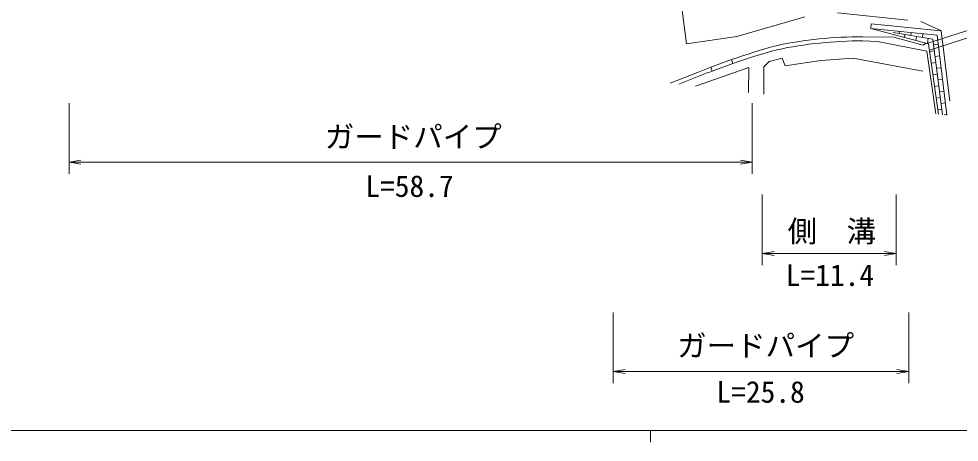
# Model space of a CAD drawing. Units: millimetres, scale not verified. Extents: x 40000 to 680000, y 20000 to 380000.
# Drawn here: x 214443 to 294151, y 204000 to 239890 of the extents above; entities that cross this region are included whole.
import ezdxf
from ezdxf.enums import TextEntityAlignment as Align

# ---------------------------------------------------------------- set-up
doc = ezdxf.new("R2010")
doc.units = ezdxf.units.MM
doc.header["$LTSCALE"] = 1000
doc.linetypes.add('DASHED', pattern=[7.5, 6, -1.5])
for name, color, linetype, lineweight in [('M-BGD', 7, 'Continuous', 13), ('M-STR-HTXT', 7, 'Continuous', 13), ('M-STR-STRC', 7, 'Continuous', 13), ('M-TTL-BAND', 7, 'Continuous', 13)]:
    doc.layers.add(name, color=color, linetype=linetype, lineweight=lineweight)
doc.styles.add('ＭＳ ゴシック', font='')
doc.styles.get('ＭＳ ゴシック').set_extended_font_data('MS Gothic')

# ---------------------------------------------------------------- blocks, each defined once
blk = doc.blocks.new('open_arrow')
at = {"color": 0, "linetype": 'Continuous', "lineweight": -2}
blk.add_lwpolyline([(7.5, 1.25), (0, 0), (7.5, -1.25)], dxfattribs=at)

msp = doc.modelspace()

# ---------------------------------------------------------------- linework, layer by layer
at = {"layer": 'M-BGD', "linetype": 'DASHED'}
for p, q in [((270608, 241040), (271035, 237769)), ((275291, 238398), (281481, 240192)), ((283823, 240384), (290903, 239650)), ((291421, 237798), (299503, 240382)), ((292313, 238907), (286687, 239460)), ((290903, 239650), (292662, 238871)), ((291621, 237232), (299592, 239781)), ((271035, 237769), (275291, 238398)), ((292313, 238907), (292662, 238871)), ((292632, 238875), (293520, 231674)), ((273090, 235786), (274863, 236433)), ((273216, 235460), (274978, 236103)), ((277595, 235832), (278036, 236272)), ((279146, 236556), (278036, 236272)), ((279146, 236556), (279400, 235892)), ((279400, 235892), (282413, 236349)), ((282413, 236349), (285164, 236567)), ((285164, 236567), (291658, 235350)), ((271792, 234187), (276313, 235756)), ((276313, 235756), (276298, 233646)), ((277595, 235832), (277579, 233492))]:
    msp.add_line(p, q, dxfattribs=at)
at = {"layer": 'M-BGD'}
for p, q in [((286648, 239062), (286687, 239460)), ((285996, 238371), (288607, 238337)), ((286648, 239062), (292274, 238509)), ((286648, 239062), (291544, 237766)), ((288566, 238721), (291911, 238177)), ((288607, 238337), (291102, 237670)), ((289059, 238641), (289089, 238822)), ((289553, 238561), (289511, 238304)), ((290046, 238480), (290086, 238724)), ((290540, 238400), (290482, 238047)), ((291033, 238320), (291083, 238626)), ((293112, 231720), (292274, 238509)), ((285995, 238021), (287227, 237953)), ((287227, 237953), (291401, 237145)), ((291102, 237670), (291312, 237827)), ((291527, 238239), (291453, 237790)), ((292398, 231800), (291544, 237766)), ((291911, 238177), (292750, 231761)), ((291976, 237681), (292370, 237732)), ((292162, 231827), (291401, 237145)), ((291635, 237132), (292041, 237185)), ((292106, 236689), (292492, 236740)), ((274978, 236103), (274863, 236433)), ((292170, 236193), (291777, 236142)), ((269665, 234443), (271963, 235343)), ((273216, 235460), (273090, 235786)), ((292300, 235202), (291919, 235152)), ((292235, 235698), (292615, 235747)), ((270399, 234354), (272091, 235017)), ((292365, 234706), (292737, 234755)), ((292430, 234210), (292060, 234162)), ((292494, 233715), (292860, 233762)), ((292559, 233219), (292202, 233172)), ((292624, 232723), (292982, 232770)), ((292689, 232227), (292344, 232182)), ((292873, 231747), (293105, 231777))]:
    msp.add_line(p, q, dxfattribs=at)
for centre, radius, start, end in [((285895, 203396), 34975, 89.83397, 101.99095), ((295060, 178323), 61520, 105.49153, 109.16631), ((285895, 203397), 34625, 89.83387, 101.99101), ((295059, 178328), 61165, 105.49139, 109.16549), ((295043, 178369), 61471, 110.92369, 112.05224), ((295071, 178298), 61198, 110.92293, 112.05146)]:
    msp.add_arc(centre, radius, start, end, dxfattribs=at)
at = {"layer": 'M-STR-HTXT'}
for p, q in [((277462, 225000), (277462, 219000)), ((288816, 225000), (288816, 219000)), ((277462, 220000), (288816, 220000))]:
    msp.add_line(p, q, dxfattribs=at)
at = {"layer": 'M-STR-STRC'}
for p, q in [((218705, 232747), (218705, 226747)), ((276617, 232747), (276617, 226747)), ((218705, 227747), (276617, 227747)), ((264829, 215000), (264829, 209000)), ((289873, 215000), (289873, 209000)), ((264829, 210000), (289873, 210000))]:
    msp.add_line(p, q, dxfattribs=at)
at = {"layer": 'M-TTL-BAND'}
for p, q in [((40000, 205000), (579000, 205000)), ((268000, 205000), (268000, 204000))]:
    msp.add_line(p, q, dxfattribs=at)

# ---------------------------------------------------------------- block references
at = {"layer": 'M-STR-HTXT', "xscale": 133, "yscale": 133}
msp.add_blockref('open_arrow', (277462, 220000), dxfattribs=at)
at = {"layer": 'M-STR-HTXT', "xscale": 133, "yscale": 133, "rotation": 180}
msp.add_blockref('open_arrow', (288816, 220000), dxfattribs=at)
at = {"layer": 'M-STR-STRC', "xscale": 133, "yscale": 133}
for p in [(218705, 227747), (264829, 210000)]:
    msp.add_blockref('open_arrow', p, dxfattribs=at)
at = {"layer": 'M-STR-STRC', "xscale": 133, "yscale": 133, "rotation": 180}
for p in [(276617, 227747), (289873, 210000)]:
    msp.add_blockref('open_arrow', p, dxfattribs=at)

# ---------------------------------------------------------------- texts
at = {"layer": 'M-STR-HTXT', "style": 'ＭＳ ゴシック'}
for s, p in [('ガードパイプ', (247875, 229891)), ('側\u3000溝', (283357, 221883)), ('ガードパイプ', (277743, 212181))]:
    msp.add_text(s, height=1833, dxfattribs=at).set_placement(p, align=Align.MIDDLE_CENTER)
msp.add_text('L=11.4', height=1833, dxfattribs=at).set_placement((283196, 216697), align=Align.BOTTOM_CENTER)
at = {"layer": 'M-STR-STRC', "style": 'ＭＳ ゴシック'}
for s, p in [('L=58.7', (247558, 224244)), ('L=25.8', (277321, 206798))]:
    msp.add_text(s, height=1833, dxfattribs=at).set_placement(p, align=Align.BOTTOM_CENTER)

doc.saveas('drawing.dxf')
